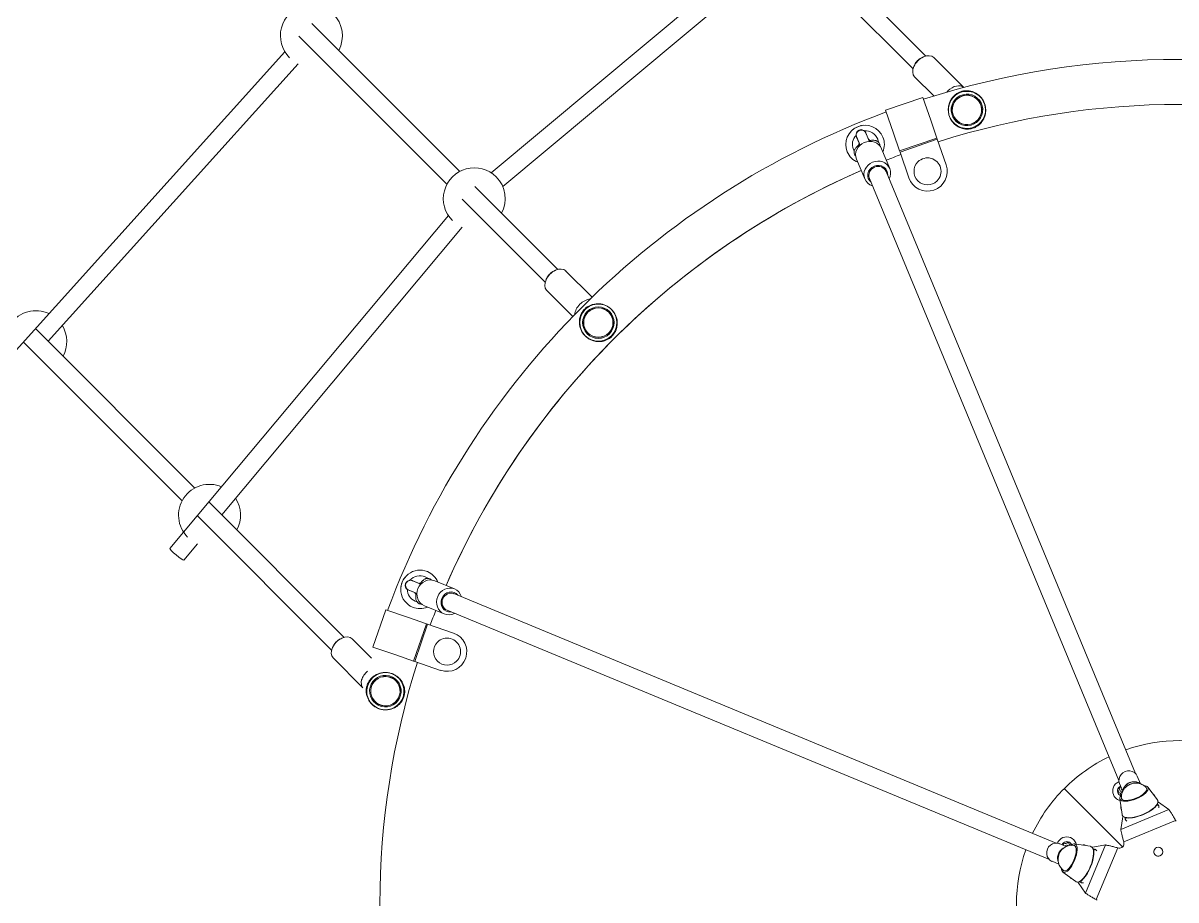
# Model space of a CAD drawing. Header units: millimetres. Extents: x -71377 to 516042, y -145869 to 441446.
# Drawn here: x 212914 to 213938, y 137527 to 138306 of the extents above; entities that cross this region are included whole.
import ezdxf

# ---------------------------------------------------------------- set-up
doc = ezdxf.new("R2010")
doc.units = ezdxf.units.MM
doc.header["$LTSCALE"] = 1000
doc.linetypes.add('_점선_M_', pattern=[3, 1.5, -1.5])
for name, color, linetype, lineweight in [('04', 4, 'Continuous', 5), ('09_HID', 9, '_점선_M_', 5), ('조경라인_dwg', 8, 'Continuous', 5)]:
    doc.layers.add(name, color=color, linetype=linetype, lineweight=lineweight)

# ---------------------------------------------------------------- blocks, each defined once
blk = doc.blocks.new('조경라인_dwg_A$C4b4f5580-7862184-지반층 배치도')
at = {"layer": '04'}
for p, q in [((-3480.5, -658.9), (-3776.2, -906.1)), ((-3390.4, -802.4), (-3509.5, -683.2)), ((-3521.9, -693.5), (-3401.7, -813.7)), ((-3765.9, -918.3), (-3510.5, -704.9)), ((-3804.1, -904.8), (-3935.5, -773.4)), ((-3946.9, -784.7), (-3815.5, -916.1)), ((-3959.4, -798.6), (-4216.5, -1084.2)), ((-3392.5, -803.2), (-3394, -803.8)), ((-3356.8, -830.3), (-3383.4, -803.7)), ((-4169.4, -1055.7), (-3947.5, -809.3)), ((-3400.2, -810.1), (-3400.9, -811.6)), ((-3400.4, -820.7), (-3383.2, -837.8)), ((-3425.6, -851.9), (-3425.6, -852.1)), ((-3441.3, -876.3), (-3443.6, -870.9)), ((-3413.7, -886.6), (-3380.6, -875.2)), ((-3372.4, -899.1), (-3380.2, -876.3)), ((-3422.4, -902.3), (-3429.7, -884.8)), ((-3451.9, -894), (-3444.6, -911.5)), ((-3204.2, -1439.6), (-3425.7, -904.8)), ((-3717, -991.9), (-3790.7, -918.2)), ((-3440.5, -911), (-3219, -1445.7)), ((-3802, -929.6), (-3728.4, -1003.2)), ((-3814.2, -944.1), (-4061.3, -1239.8)), ((-4015.4, -1209.8), (-3801.9, -954.4)), ((-3726.9, -999.6), (-3727.6, -1001.1)), ((-3719.2, -992.7), (-3720.6, -993.3)), ((-3686.7, -1016.6), (-3710.1, -993.2)), ((-3727, -1010.2), (-3703.7, -1033.6)), ((-4039.2, -1186), (-4180.7, -1044.4)), ((-4191.5, -1056.3), (-4050.5, -1197.3)), ((-3906.6, -1318.6), (-4026.7, -1198.4)), ((-4037, -1210.7), (-3917.9, -1329.9)), ((-4049, -1250), (-4036.9, -1235.6)), ((-3840.6, -1270.6), (-3846, -1268.4)), ((-3808.8, -1275.6), (-3826.3, -1268.4)), ((-3274.6, -1501.3), (-3809.3, -1279.8)), ((-3835.5, -1290.6), (-3818, -1297.8)), ((-3815.4, -1294.6), (-3280.7, -1516)), ((-3809.7, -1314.8), (-3832.6, -1306.9)), ((-3908.7, -1319.4), (-3910.1, -1320)), ((-3882.5, -1337), (-3899.6, -1319.9)), ((-3916.4, -1326.3), (-3917.1, -1327.7)), ((-3916.5, -1336.9), (-3890, -1363.5)), ((-3199.9, -1448.7), (-3202.7, -1441.8)), ((-3218.4, -1448.3), (-3215.6, -1455.2)), ((-3184.9, -1463), (-3193.3, -1451.6)), ((-3218.2, -1461.9), (-3216.1, -1475.9)), ((-3187.2, -1459.8), (-3187.5, -1459)), ((-3217.1, -1471.2), (-3216.7, -1472.1)), ((-3186, -1468), (-3185.8, -1468.3)), ((-3183.8, -1468), (-3184.7, -1465.9)), ((-3214.2, -1478.1), (-3213.3, -1480.3)), ((-3211.8, -1478.7), (-3211.7, -1479)), ((-3265.7, -1504.4), (-3271.9, -1501.8)), ((-3244.4, -1504.1), (-3258.4, -1502)), ((-3248.2, -1503.5), (-3249, -1503.2)), ((-3240, -1506.9), (-3242.2, -1506)), ((-3241.6, -1508.4), (-3241.3, -1508.6)), ((-3278.4, -1517.5), (-3272.2, -1520.1)), ((-3268.7, -1527), (-3257.3, -1535.4)), ((-3261.3, -1532.7), (-3260.4, -1533.1)), ((-3252.3, -1534.3), (-3252, -1534.4)), ((-3254.4, -1535.6), (-3252.2, -1536.5))]:
    blk.add_line(p, q, dxfattribs=at)
at = {"layer": '04', "flags": 128}
for points in [[(-3413.3, -887.7), (-3380.2, -876.3), (-3380.6, -875.2), (-3386, -859.4), (-3393, -839.1), (-3426.1, -850.5), (-3419.1, -870.8), (-3413.7, -886.6), (-3413.3, -887.7), (-3405.5, -910.5)], [(-3448.8, -881.5), (-3452, -873.9), (-3451.6, -875)], [(-3451.9, -874.3), (-3449.7, -879.7), (-3449.6, -879.6)], [(-3443.3, -871.6), (-3443.8, -870.5), (-3440.6, -878.1)], [(-3845.3, -1268.7), (-3846.4, -1268.2), (-3838.7, -1271.4)], [(-3842.1, -1279.6), (-3849.8, -1276.5), (-3848.7, -1276.9)], [(-3849.4, -1276.7), (-3844, -1278.9), (-3844, -1278.9)], [(-3845.1, -1339.7), (-3833.7, -1306.6), (-3849.5, -1301.1), (-3869.8, -1294.1), (-3881.2, -1327.2), (-3860.9, -1334.2), (-3845.1, -1339.7), (-3844, -1340), (-3821.1, -1347.9)], [(-3844, -1340), (-3832.6, -1306.9), (-3833.7, -1306.6)], [(-3184, -1464.9), (-3174.6, -1471.6), (-3217.3, -1489.3), (-3215.4, -1477.9)], [(-3168.1, -1481.9), (-3168.7, -1481.1), (-3214.7, -1500.2), (-3214.5, -1501.2)], [(-3242.3, -1504.9), (-3230.9, -1503), (-3248.6, -1545.7), (-3255.3, -1536.3)], [(-3219.1, -1505.7), (-3220.1, -1505.6), (-3239.1, -1551.5), (-3238.3, -1552.1)]]:
    blk.add_lwpolyline(points, dxfattribs=at)
blk.add_lwpolyline([(-3267.5, -1452.8), (-3215.7, -1504.6)], close=True, dxfattribs=at)
at = {"layer": '04'}
for centre, radius, start, end in [((-3935.8, -784.4), 27.5, 44.9992, 225.0008), ((-3935.8, -784.4), 27.5, 331.9142, 44.9992), ((-3164.9, -1555.3), 750, 72.3371, 107.6629), ((-3164.9, -1555.3), 750, 72.3371, 107.6629), ((-3353.9, -850.2), 16.5, 105, 195), ((-3353.9, -850.2), 16.5, 105, 195), ((-3353.9, -850.2), 14, 15, 195), ((-3353.9, -850.2), 14, 15, 195), ((-3353.9, -850.2), 13.1, 15, 195), ((-3353.9, -850.2), 13.1, 15, 195), ((-3353.9, -850.2), 13, 15, 195), ((-3353.9, -850.2), 13, 15, 195), ((-3353.9, -850.2), 17.1, 105, 115.1419), ((-3353.9, -850.2), 17.1, 105, 115.1419), ((-3353.9, -850.2), 17.1, 94.8581, 105), ((-3353.9, -850.2), 17.1, 94.8581, 105), ((-3353.9, -850.2), 16.5, 15, 105), ((-3353.9, -850.2), 16.5, 15, 105), ((-3164.9, -1555.3), 710, 72.4124, 107.5876), ((-3353.9, -850.2), 13, 285, 15), ((-3353.9, -850.2), 13.1, 285, 15), ((-3353.9, -850.2), 13, 285, 15), ((-3353.9, -850.2), 13.1, 285, 15), ((-3353.9, -850.2), 14, 285, 15), ((-3353.9, -850.2), 14, 285, 15), ((-3353.9, -850.2), 16.5, 285, 15), ((-3353.9, -850.2), 16.5, 285, 15), ((-3164.9, -1555.3), 750, 110.337, 159.663), ((-3164.9, -1555.3), 750, 110.337, 159.663), ((-3353.9, -850.2), 16.5, 195, 285), ((-3353.9, -850.2), 16.5, 195, 285), ((-3353.9, -850.2), 14, 195, 285), ((-3353.9, -850.2), 14, 195, 285), ((-3353.9, -850.2), 13.1, 195, 285), ((-3353.9, -850.2), 13.1, 195, 285), ((-3353.9, -850.2), 13, 195, 285), ((-3353.9, -850.2), 13, 195, 285), ((-3444.3, -880.9), 17.1, 22.4999, 202.4987), ((-3444.3, -880.9), 17.1, 112.5, 122.6419), ((-3447.9, -872.2), 4.45, 112.5176, 202.5016), ((-3444.3, -880.9), 17.1, 102.3581, 112.5), ((-3447.9, -872.2), 4.45, 22.5021, 112.5176), ((-3444.3, -880.9), 12.1, 22.5, 93.1018), ((-3353.9, -850.2), 17.1, 274.8581, 285), ((-3353.9, -850.2), 17.1, 274.8581, 285), ((-3353.9, -850.2), 17.1, 285, 295.1419), ((-3353.9, -850.2), 17.1, 285, 295.1419), ((-3444.3, -880.9), 11.3, 134.4689, 202.5), ((-3447.7, -872.6), 4.5, 182.9042, 202.5), ((-3444.3, -880.9), 5.5, 167.4032, 185.0986), ((-3447.7, -872.6), 4.5, 22.5, 31.7353), ((-3444.3, -880.9), 5.5, 39.9012, 57.5968), ((-3444.3, -880.9), 5.1, 42.4651, 51.7437), ((-3444.3, -880.9), 5, 43.1593, 49.6266), ((-3444.3, -880.9), 12.1, 9.2804, 22.5), ((-3444.3, -880.9), 17.1, 337.1709, 22.4999), ((-3444.3, -880.9), 17.1, 202.4987, 247.8261), ((-3444.3, -880.9), 11.3, 202.5, 211.0752), ((-3444.3, -880.9), 5.1, 173.2562, 182.5353), ((-3444.3, -880.9), 5, 175.3731, 181.8406), ((-3164.9, -1555.3), 710, 110.4124, 111.5316), ((-3388.9, -904.8), 12, 135, 315), ((-3388.9, -904.8), 12, 315, 135), ((-3388.9, -904.8), 17.5, 289, 19), ((-3791.2, -929.1), 27.5, 44.9988, 225.0012), ((-3164.9, -1555.3), 710, 113.4685, 156.5316), ((-3164.9, -1555.3), 710, 113.4685, 156.5316), ((-3791.2, -929.1), 27.5, 331.9141, 44.9988), ((-3164.9, -1555.3), 710, 113.4684, 135), ((-3388.9, -904.8), 17.5, 199, 289), ((-3681.1, -1039.1), 16.5, 45, 135), ((-3681.1, -1039.1), 16.5, 45, 135), ((-4180.4, -1056), 27.5, 64.9054, 225.002), ((-3681.1, -1039.1), 16.5, 135, 225), ((-3681.1, -1039.1), 16.5, 135, 225), ((-3681.1, -1039.1), 14, 45, 225), ((-3681.1, -1039.1), 14, 45, 225), ((-3681.1, -1039.1), 17.1, 135, 145.1419), ((-3681.1, -1039.1), 17.1, 135, 145.1419), ((-3681.1, -1039.1), 13.1, 45, 225), ((-3681.1, -1039.1), 13.1, 45, 225), ((-3681.1, -1039.1), 13, 45, 225), ((-3681.1, -1039.1), 13, 45, 225), ((-3681.1, -1039.1), 17.1, 124.8581, 135), ((-3681.1, -1039.1), 17.1, 124.8581, 135), ((-3681.1, -1039.1), 13, 315, 45), ((-3681.1, -1039.1), 13, 315, 45), ((-3681.1, -1039.1), 13.1, 315, 45), ((-3681.1, -1039.1), 13.1, 315, 45), ((-3681.1, -1039.1), 14, 315, 45), ((-3681.1, -1039.1), 14, 315, 45), ((-3681.1, -1039.1), 16.5, 315, 45), ((-3681.1, -1039.1), 16.5, 315, 45), ((-4180.4, -1056), 27.5, 331.9112, 31.0812), ((-3164.9, -1555.3), 710, 135, 156.5316), ((-3681.1, -1039.1), 16.5, 225, 315), ((-3681.1, -1039.1), 16.5, 225, 315), ((-3681.1, -1039.1), 14, 225, 315), ((-3681.1, -1039.1), 14, 225, 315), ((-3681.1, -1039.1), 13.1, 225, 315), ((-3681.1, -1039.1), 13.1, 225, 315), ((-3681.1, -1039.1), 13, 225, 315), ((-3681.1, -1039.1), 13, 225, 315), ((-3681.1, -1039.1), 17.1, 304.8581, 315), ((-3681.1, -1039.1), 17.1, 304.8581, 315), ((-3681.1, -1039.1), 17.1, 315, 325.1419), ((-3681.1, -1039.1), 17.1, 315, 325.1419), ((-4026.2, -1210.2), 27.5, 67.0222, 225.0021), ((-4026.2, -1210.2), 27.5, 331.9112, 33.1966), ((-3839.4, -1276), 17.1, 67.4944, 247.4966), ((-3839.4, -1276), 17.1, 147.3581, 157.5), ((-3848.1, -1272.4), 4.45, 67.5165, 157.4933), ((-3839.4, -1276), 12.1, 67.5, 138.1018), ((-3847.7, -1272.5), 4.5, 67.5, 76.7353), ((-3839.4, -1276), 12.1, 54.2804, 67.5), ((-3839.4, -1276), 17.1, 22.1722, 67.4944), ((-3839.4, -1276), 17.1, 157.5, 167.6419), ((-3848.1, -1272.4), 4.45, 157.4933, 247.4797), ((-3839.4, -1276), 11.3, 179.4689, 247.5), ((-3847.7, -1272.5), 4.5, 227.9042, 247.5), ((-3839.4, -1276), 5.5, 212.4032, 230.0986), ((-3839.4, -1276), 5.1, 218.2562, 227.5353), ((-3839.4, -1276), 5.5, 84.9012, 102.5968), ((-3839.4, -1276), 5.1, 87.4651, 96.7437), ((-3839.4, -1276), 5, 88.1593, 94.6266), ((-3839.4, -1276), 11.3, 247.5, 256.0752), ((-3839.4, -1276), 5, 220.3731, 226.8406), ((-3839.4, -1276), 17.1, 247.4966, 292.8328), ((-3164.9, -1555.3), 710, 158.4684, 159.5876), ((-3815.4, -1331.3), 12, 315, 135), ((-3815.4, -1331.3), 17.5, 341, 71), ((-3815.4, -1331.3), 12, 135, 315), ((-3815.4, -1331.3), 17.5, 251, 341), ((-3870.1, -1366.4), 16.5, 75, 165), ((-3870.1, -1366.4), 16.5, 75, 165), ((-3164.9, -1555.3), 710, 162.4124, 197.5876), ((-3870.1, -1366.4), 16.5, 345, 75), ((-3870.1, -1366.4), 16.5, 345, 75), ((-3870.1, -1366.4), 17.1, 154.8581, 165), ((-3870.1, -1366.4), 17.1, 154.8581, 165), ((-3870.1, -1366.4), 14, 75, 255), ((-3870.1, -1366.4), 14, 75, 255), ((-3870.1, -1366.4), 13.1, 75, 255), ((-3870.1, -1366.4), 13.1, 75, 255), ((-3870.1, -1366.4), 13, 75, 255), ((-3870.1, -1366.4), 13, 75, 255), ((-3870.1, -1366.4), 13.1, 345, 75), ((-3870.1, -1366.4), 13.1, 345, 75), ((-3870.1, -1366.4), 13, 345, 75), ((-3870.1, -1366.4), 13, 345, 75), ((-3870.1, -1366.4), 14, 345, 75), ((-3870.1, -1366.4), 14, 345, 75), ((-3870.1, -1366.4), 17.1, 165, 175.1419), ((-3870.1, -1366.4), 17.1, 165, 175.1419), ((-3870.1, -1366.4), 16.5, 165, 255), ((-3870.1, -1366.4), 16.5, 165, 255), ((-3870.1, -1366.4), 16.5, 255, 345), ((-3870.1, -1366.4), 16.5, 255, 345), ((-3870.1, -1366.4), 14, 255, 345), ((-3870.1, -1366.4), 14, 255, 345), ((-3870.1, -1366.4), 13, 255, 345), ((-3870.1, -1366.4), 13.1, 255, 345), ((-3870.1, -1366.4), 13, 255, 345), ((-3870.1, -1366.4), 13.1, 255, 345), ((-3870.1, -1366.4), 17.1, 334.8581, 345), ((-3870.1, -1366.4), 17.1, 334.8581, 345), ((-3870.1, -1366.4), 17.1, 345, 355.1419), ((-3870.1, -1366.4), 17.1, 345, 355.1419), ((-3164.9, -1555.3), 145, 70.6625, 109.3372), ((-3164.9, -1555.3), 145, 115.6628, 135), ((-3164.9, -1555.3), 145, 135, 154.3373), ((-3215.8, -1455), 8.75, 135, 225), ((-3215.8, -1455), 8.75, 110.853, 135), ((-3215.8, -1455), 4.5, 111.4864, 225), ((-3220.6, -1453.7), 2, 295.5416, 34.4584), ((-3215.8, -1455), 4, 127.3316, 142.6684), ((-3217.1, -1450.2), 2, 235.5416, 275.8584), ((-3215.8, -1455), 8.75, 225, 255.3038), ((-3215.8, -1455), 4, 187.3316, 202.6684), ((-3219.3, -1458.5), 2, 355.5416, 94.4584), ((-3215.8, -1455), 4.5, 225, 249.9575), ((-3215.8, -1455), 1.5, 109.4571, 225), ((-3215.8, -1455), 4, 247.3316, 252.1759), ((-3215.8, -1455), 1.5, 225, 254.9098), ((-3265.3, -1504.5), 8.75, 135, 159.1485), ((-3260.5, -1515.7), 12.5, 82.5139, 232.4798), ((-3265.3, -1504.5), 8.75, 45, 135), ((-3265.3, -1504.5), 4.5, 45, 158.5133), ((-3265.3, -1504.5), 4, 127.3316, 142.6684), ((-3270.1, -1503.2), 2, 354.1581, 34.4584), ((-3266.6, -1499.7), 2, 235.5416, 334.4584), ((-3265.3, -1504.5), 1.5, 45, 160.5402), ((-3265.3, -1504.5), 4, 67.3316, 82.6684), ((-3265.3, -1504.5), 1.5, 29.7635, 45), ((-3261.7, -1500.9), 2, 175.5416, 274.4584), ((-3265.3, -1504.5), 4.5, 20.043, 45), ((-3265.3, -1504.5), 4, 17.8248, 22.6684), ((-3265.3, -1504.5), 8.75, 14.699, 45), ((-3218.5, -1501.8), 4, 261.4674, 8.5326), ((-3164.9, -1555.3), 145, 160.6627, 199.337), ((-3184.1, -1509), 4, 112.5, 292.5), ((-3184.1, -1509), 4, 292.5, 112.5)]:
    blk.add_arc(centre, radius, start, end, dxfattribs=at)
for centre, major_axis, ratio, start_param, end_param in [((-3391.9, -812.2), (8.49, 8.49), 0.656132, 1.570796, 2.087461), ((-3393.5, -810.6), (6.36, 6.36), 0.656132, 1.570796, 2.087461), ((-3393.5, -810.6), (6.36, 6.36), 0.656132, 1.054132, 1.570796), ((-3391.9, -812.2), (8.49, 8.49), 0.656132, 1.054132, 1.570796), ((-3391.9, -812.2), (8.49, 8.49), 0.656132, 0, 1.054132), ((-3391.9, -812.2), (8.49, 8.49), 0.656132, 2.087461, 3.141593), ((-3365.2, -838.9), (8.49, 8.49), 0.656132, 0.017902, 1.570796), ((-3365.2, -838.9), (8.49, 8.49), 0.656132, 1.570796, 1.697461), ((-3440.8, -889.4), (11.1, 4.6), 0.925503, 1.570796, 3.141593), ((-3440.8, -889.4), (11.1, 4.6), 0.925503, 0, 1.570796), ((-3433.5, -906.9), (11.1, 4.6), 0.925503, 1.570796, 3.141593), ((-3433.1, -907.9), (8.31, 3.44), 0.925503, 1.570796, 3.617155), ((-3433.5, -906.9), (11.1, 4.6), 0.925503, 0, 1.570796), ((-3433.1, -907.9), (8.31, 3.44), 0.925503, 5.807628, 7.853982), ((-3433.1, -907.9), (7.39, 3.06), 0.925503, 0, 1.570796), ((-3433.1, -907.9), (7.39, 3.06), 0.925503, 1.570796, 3.141593), ((-3433.5, -906.9), (11.1, 4.6), 0.925503, 5.442192, 6.283185), ((-3433.5, -906.9), (11.1, 4.6), 0.925503, 3.141593, 3.982586), ((-3718.5, -1001.7), (8.49, 8.49), 0.656132, 0, 1.054132), ((-3718.5, -1001.7), (8.49, 8.49), 0.656132, 2.087461, 3.141593), ((-3718.5, -1001.7), (8.49, 8.49), 0.656132, 1.570918, 2.087461), ((-3720.1, -1000.1), (6.36, 6.36), 0.656132, 1.570796, 2.087461), ((-3720.1, -1000.1), (6.36, 6.36), 0.656132, 1.054132, 1.570796), ((-3718.5, -1001.7), (8.49, 8.49), 0.656132, 1.054132, 1.570918), ((-3691.9, -1028.4), (8.49, 8.49), 0.656132, 1.570796, 2.496993), ((-3691.9, -1028.4), (8.49, 8.49), 0.656132, 0.644601, 1.570796), ((-4055.2, -1244.9), (-6.14, 5.13), 0.096076, 0.000048, 1.562207), ((-4055.2, -1244.9), (-6.14, 5.13), 0.096076, 1.562207, 3.133003), ((-3830.9, -1279.5), (4.6, 11.1), 0.925503, 0, 1.570796), ((-3830.9, -1279.5), (4.6, 11.1), 0.925503, 1.570796, 3.141593), ((-3813.4, -1286.7), (4.6, 11.1), 0.925503, 0, 1.570796), ((-3812.3, -1287.2), (3.44, 8.31), 0.925503, 5.807628, 7.853982), ((-3812.3, -1287.2), (3.06, 7.39), 0.925503, 0, 1.570796), ((-3813.4, -1286.7), (4.6, 11.1), 0.925503, 5.442193, 6.283185), ((-3813.4, -1286.7), (4.6, 11.1), 0.925503, 1.570796, 3.141593), ((-3812.3, -1287.2), (3.44, 8.31), 0.925503, 1.570796, 3.617155), ((-3812.3, -1287.2), (3.06, 7.39), 0.925503, 1.570796, 3.141593), ((-3813.4, -1286.7), (4.6, 11.1), 0.925503, 3.141593, 3.982586), ((-3909.7, -1326.8), (6.36, 6.36), 0.656132, 1.05424, 1.447775), ((-3908.1, -1328.4), (8.49, 8.49), 0.656132, 1.05424, 1.447775), ((-3908.1, -1328.4), (8.49, 8.49), 0.656132, 6.283111, 7.337426), ((-3908.1, -1328.4), (8.49, 8.49), 0.656132, 2.087418, 3.141518), ((-3908.1, -1328.4), (8.49, 8.49), 0.656132, 1.447775, 2.087418), ((-3909.7, -1326.8), (6.36, 6.36), 0.656132, 1.447775, 2.087418), ((-3881.4, -1355.1), (8.49, 8.49), 0.656132, 1.447775, 3.123804), ((-3210.6, -1445.1), (7.85, 3.25), 0.926383, 0, 3.141593), ((-3205.6, -1457.2), (12.5, 5.2), 0.376583, 3.141593, 6.283185), ((-3205.6, -1457.2), (11.2, 4.6), 0.376583, 3.141593, 6.283185), ((-3206.2, -1455.8), (8.78, 3.64), 0.926383, 1.570796, 2.61799), ((-3206.2, -1455.8), (8.78, 3.64), 0.926383, 0.523622, 1.570796), ((-3205.6, -1457.2), (12.5, 5.2), 0.376583, 0.093922, 0.651996), ((-3205.6, -1457.2), (12.5, 5.2), 0.376583, 0, 0.093922), ((-3205.6, -1457.2), (12.5, 5.2), 0.376583, 2.489596, 3.047671), ((-3205.6, -1457.2), (12.5, 5.2), 0.376583, 3.047671, 3.141593), ((-3189.4, -1459.7), (1.85, 0.77), 0.926383, 0, 0.776314), ((-3200.3, -1470), (15.7, 6.5), 0.376583, 0, 0.093922), ((-3215.2, -1470.5), (1.85, 0.77), 0.926383, 2.365245, 3.141593), ((-3200.3, -1470), (15.7, 6.5), 0.376583, 3.141593, 6.283185), ((-3200.3, -1470), (16.2, 6.7), 0.376583, 3.785094, 5.639684), ((-3199, -1473), (16.2, 6.7), 0.395746, 0.243777, 0.302224), ((-3200.3, -1470), (15.7, 6.5), 0.376583, 3.047671, 3.141593), ((-3199, -1473), (16.2, 6.7), 0.395746, 2.839369, 2.897816), ((-3275.2, -1509.7), (3.25, 7.85), 0.926383, 0, 3.141593), ((-3263.1, -1514.7), (5.2, 12.5), 0.376583, 3.141593, 6.283185), ((-3263.1, -1514.7), (4.6, 11.2), 0.376583, 3.141593, 6.283185), ((-3263.1, -1514.7), (5.2, 12.5), 0.376583, 0.093922, 0.607207), ((-3263.1, -1514.7), (4.6, 11.2), 0.376583, 0, 0.100671), ((-3263.1, -1514.7), (5.2, 12.5), 0.376583, 0, 0.093922), ((-3250.3, -1520), (6.5, 15.7), 0.376583, 3.141593, 6.283185), ((-3249.8, -1505), (0.77, 1.85), 0.926383, 0, 0.776318), ((-3250.3, -1520), (6.5, 15.7), 0.376583, 0, 0.093922), ((-3264.5, -1514.1), (3.64, 8.78), 0.926383, 1.570796, 2.355179), ((-3264.5, -1514.1), (3.64, 8.78), 0.926383, 0.786433, 1.570796), ((-3250.3, -1520), (6.7, 16.2), 0.376583, 3.785094, 5.639684), ((-3247.3, -1521.2), (6.7, 16.2), 0.395746, 0.243777, 0.302224), ((-3263.1, -1514.7), (5.2, 12.5), 0.376583, 2.534384, 3.047671), ((-3263.1, -1514.7), (5.2, 12.5), 0.376583, 3.047671, 3.141593), ((-3263.1, -1514.7), (4.6, 11.2), 0.376583, 3.040922, 3.141593), ((-3260.5, -1530.9), (0.77, 1.85), 0.926383, 2.365242, 3.141593), ((-3250.3, -1520), (6.5, 15.7), 0.376583, 3.047671, 3.141593), ((-3247.3, -1521.2), (6.7, 16.2), 0.395746, 2.839369, 2.897816)]:
    blk.add_ellipse(centre, major_axis=major_axis, ratio=ratio, start_param=start_param, end_param=end_param, dxfattribs=at)
for points, knots in [([(-3361.1, -834.7), (-3362, -835.1), (-3363.6, -836.1), (-3365.7, -838), (-3367.2, -839.8), (-3367.9, -840.9), (-3368.3, -841.5), (-3368.5, -841.9), (-3369.1, -843.1), (-3369.9, -845.2), (-3370.5, -848.2), (-3370.5, -851.4), (-3370.2, -853.5), (-3369.6, -855.5), (-3368.9, -857.5), (-3367.3, -860.2), (-3365.2, -862.6), (-3363.5, -864), (-3362.4, -864.7), (-3362, -865), (-3361.4, -865.3), (-3360.2, -865.9), (-3358, -866.7), (-3355.3, -867.3), (-3353.4, -867.3), (-3352.4, -867.3)], [0, 0, 0, 0, 0.0625, 0.125, 0.1875, 0.21875, 0.21875, 0.234375, 0.25, 0.3125, 0.375, 0.4375, 0.5, 0.5, 0.5625, 0.625, 0.6875, 0.75, 0.765625, 0.78125, 0.78125, 0.8125, 0.875, 0.9375, 1, 1, 1, 1]), ([(-3361.1, -834.7), (-3362, -835.1), (-3363.6, -836.1), (-3365.7, -838), (-3367.2, -839.8), (-3367.9, -840.9), (-3368.3, -841.5), (-3368.5, -841.9), (-3369.1, -843.1), (-3369.9, -845.2), (-3370.5, -848.2), (-3370.5, -851.4), (-3370.2, -853.5), (-3369.6, -855.5), (-3368.9, -857.5), (-3367.3, -860.2), (-3365.2, -862.6), (-3363.5, -864), (-3362.4, -864.7), (-3362, -865), (-3361.4, -865.3), (-3360.2, -865.9), (-3358, -866.7), (-3355.3, -867.3), (-3353.4, -867.3), (-3352.4, -867.3)], [0, 0, 0, 0, 0.0625, 0.125, 0.1875, 0.21875, 0.21875, 0.234375, 0.25, 0.3125, 0.375, 0.4375, 0.5, 0.5, 0.5625, 0.625, 0.6875, 0.75, 0.765625, 0.78125, 0.78125, 0.8125, 0.875, 0.9375, 1, 1, 1, 1]), ([(-3346.6, -865.7), (-3345.7, -865.3), (-3344.1, -864.3), (-3342, -862.5), (-3340.5, -860.7), (-3339.8, -859.5), (-3339.5, -858.9), (-3339.2, -858.5), (-3338.6, -857.3), (-3337.8, -855.2), (-3337.2, -852.2), (-3337.2, -849), (-3337.6, -846.9), (-3338.1, -844.9), (-3338.8, -842.9), (-3340.4, -840.2), (-3342.5, -837.8), (-3344.2, -836.5), (-3345.4, -835.7), (-3345.7, -835.5), (-3346.3, -835.1), (-3347.6, -834.5), (-3349.7, -833.7), (-3352.5, -833.1), (-3354.4, -833.1), (-3355.3, -833.2)], [0, 0, 0, 0, 0.0625, 0.125, 0.1875, 0.21875, 0.21875, 0.234375, 0.25, 0.3125, 0.375, 0.4375, 0.5, 0.5, 0.5625, 0.625, 0.6875, 0.75, 0.765625, 0.78125, 0.78125, 0.8125, 0.875, 0.9375, 1, 1, 1, 1]), ([(-3346.6, -865.7), (-3345.7, -865.3), (-3344.1, -864.3), (-3342, -862.5), (-3340.5, -860.7), (-3339.8, -859.5), (-3339.5, -858.9), (-3339.2, -858.5), (-3338.6, -857.3), (-3337.8, -855.2), (-3337.2, -852.2), (-3337.2, -849), (-3337.6, -846.9), (-3338.1, -844.9), (-3338.8, -842.9), (-3340.4, -840.2), (-3342.5, -837.8), (-3344.2, -836.5), (-3345.4, -835.7), (-3345.7, -835.5), (-3346.3, -835.1), (-3347.6, -834.5), (-3349.7, -833.7), (-3352.5, -833.1), (-3354.4, -833.1), (-3355.3, -833.2)], [0, 0, 0, 0, 0.0625, 0.125, 0.1875, 0.21875, 0.21875, 0.234375, 0.25, 0.3125, 0.375, 0.4375, 0.5, 0.5, 0.5625, 0.625, 0.6875, 0.75, 0.765625, 0.78125, 0.78125, 0.8125, 0.875, 0.9375, 1, 1, 1, 1]), ([(-3451.3, -869.8), (-3451, -869.5), (-3450.5, -869), (-3449.8, -868.6), (-3449.1, -868.3), (-3448.4, -868.1), (-3447.6, -868.1), (-3447.2, -868.1)], [0, 0, 0, 0, 0.25, 0.5, 0.5, 0.75, 1, 1, 1, 1]), ([(-3445.2, -868.9), (-3445.5, -868.7), (-3445.8, -868.5), (-3446.5, -868.2), (-3446.9, -868.2), (-3447.2, -868.1)], [0, 0, 0, 0, 0.5, 0.5, 1, 1, 1, 1]), ([(-3431.6, -880.2), (-3431.7, -879.8), (-3431.9, -879.5), (-3432.3, -879), (-3432.6, -878.7), (-3433.1, -878.3), (-3433.8, -877.9), (-3434.3, -877.6), (-3434.8, -877.5), (-3435.3, -877.3), (-3436.2, -877.2), (-3437.1, -877.1), (-3438, -877.1), (-3438.8, -877.2), (-3439.8, -877.3), (-3440.3, -877.4), (-3440.9, -877.5)], [0, 0, 0, 0, 0.125, 0.125, 0.1875, 0.25, 0.34375, 0.4375, 0.4375, 0.5, 0.625, 0.6875, 0.75, 0.875, 0.875, 1, 1, 1, 1]), ([(-3449.1, -880.9), (-3449.3, -881.1), (-3449.8, -881.4), (-3450.6, -882), (-3451.3, -882.6), (-3452, -883.3), (-3452.5, -883.9), (-3453.2, -884.7), (-3453.5, -885.4), (-3453.9, -886.2), (-3454, -886.6), (-3454.1, -887.2), (-3454.1, -887.6), (-3454.1, -888.4), (-3453.9, -889), (-3453.8, -889.4)], [0, 0, 0, 0, 0.0625, 0.125, 0.25, 0.3125, 0.375, 0.5, 0.625, 0.625, 0.75, 0.75, 0.8125, 0.875, 1, 1, 1, 1]), ([(-3431.3, -882.2), (-3431.2, -881.8), (-3431.3, -881.4), (-3431.3, -881), (-3431.4, -880.7), (-3431.5, -880.4), (-3431.6, -880.2)], [0, 0, 0, 0, 0.5, 0.5, 0.75, 1, 1, 1, 1]), ([(-3667.1, -1048.9), (-3666.5, -1048.1), (-3665.6, -1046.5), (-3664.7, -1043.8), (-3664.4, -1041.5), (-3664.3, -1040.2), (-3664.3, -1039.5), (-3664.3, -1039), (-3664.4, -1037.6), (-3664.7, -1035.5), (-3665.7, -1032.5), (-3667.3, -1029.8), (-3668.6, -1028.1), (-3670.1, -1026.7), (-3671.7, -1025.3), (-3674.5, -1023.8), (-3677.4, -1022.7), (-3679.6, -1022.4), (-3681, -1022.3), (-3681.5, -1022.3), (-3682.1, -1022.3), (-3683.5, -1022.4), (-3685.8, -1022.8), (-3688.4, -1023.7), (-3690.1, -1024.6), (-3690.9, -1025.1)], [0, 0, 0, 0, 0.0625, 0.125, 0.1875, 0.21875, 0.21875, 0.234375, 0.25, 0.3125, 0.375, 0.4375, 0.5, 0.5, 0.5625, 0.625, 0.6875, 0.75, 0.765625, 0.78125, 0.78125, 0.8125, 0.875, 0.9375, 1, 1, 1, 1]), ([(-3667.1, -1048.9), (-3666.5, -1048.1), (-3665.6, -1046.5), (-3664.7, -1043.8), (-3664.4, -1041.5), (-3664.3, -1040.2), (-3664.3, -1039.5), (-3664.3, -1039), (-3664.4, -1037.6), (-3664.7, -1035.5), (-3665.7, -1032.5), (-3667.3, -1029.8), (-3668.6, -1028.1), (-3670.1, -1026.7), (-3671.7, -1025.3), (-3674.5, -1023.8), (-3677.4, -1022.7), (-3679.6, -1022.4), (-3681, -1022.3), (-3681.5, -1022.3), (-3682.1, -1022.3), (-3683.5, -1022.4), (-3685.8, -1022.8), (-3688.4, -1023.7), (-3690.1, -1024.6), (-3690.9, -1025.1)], [0, 0, 0, 0, 0.0625, 0.125, 0.1875, 0.21875, 0.21875, 0.234375, 0.25, 0.3125, 0.375, 0.4375, 0.5, 0.5, 0.5625, 0.625, 0.6875, 0.75, 0.765625, 0.78125, 0.78125, 0.8125, 0.875, 0.9375, 1, 1, 1, 1]), ([(-3695.2, -1029.4), (-3695.7, -1030.2), (-3696.6, -1031.8), (-3697.5, -1034.5), (-3697.9, -1036.8), (-3697.9, -1038.1), (-3697.9, -1038.8), (-3697.9, -1039.3), (-3697.9, -1040.6), (-3697.5, -1042.8), (-3696.5, -1045.8), (-3695, -1048.5), (-3693.6, -1050.2), (-3692.1, -1051.6), (-3690.5, -1053), (-3687.7, -1054.5), (-3684.8, -1055.5), (-3682.6, -1055.9), (-3681.2, -1056), (-3680.8, -1056), (-3680.1, -1056), (-3678.7, -1055.9), (-3676.4, -1055.5), (-3673.8, -1054.6), (-3672.1, -1053.7), (-3671.3, -1053.2)], [0, 0, 0, 0, 0.0625, 0.125, 0.1875, 0.21875, 0.21875, 0.234375, 0.25, 0.3125, 0.375, 0.4375, 0.5, 0.5, 0.5625, 0.625, 0.6875, 0.75, 0.765625, 0.78125, 0.78125, 0.8125, 0.875, 0.9375, 1, 1, 1, 1]), ([(-3695.2, -1029.4), (-3695.7, -1030.2), (-3696.6, -1031.8), (-3697.5, -1034.5), (-3697.9, -1036.8), (-3697.9, -1038.1), (-3697.9, -1038.8), (-3697.9, -1039.3), (-3697.9, -1040.6), (-3697.5, -1042.8), (-3696.5, -1045.8), (-3695, -1048.5), (-3693.6, -1050.2), (-3692.1, -1051.6), (-3690.5, -1053), (-3687.7, -1054.5), (-3684.8, -1055.5), (-3682.6, -1055.9), (-3681.2, -1056), (-3680.8, -1056), (-3680.1, -1056), (-3678.7, -1055.9), (-3676.4, -1055.5), (-3673.8, -1054.6), (-3672.1, -1053.7), (-3671.3, -1053.2)], [0, 0, 0, 0, 0.0625, 0.125, 0.1875, 0.21875, 0.21875, 0.234375, 0.25, 0.3125, 0.375, 0.4375, 0.5, 0.5, 0.5625, 0.625, 0.6875, 0.75, 0.765625, 0.78125, 0.78125, 0.8125, 0.875, 0.9375, 1, 1, 1, 1]), ([(-3848.5, -1268.1), (-3848.9, -1268.2), (-3849.2, -1268.3), (-3849.9, -1268.6), (-3850.2, -1268.8), (-3850.5, -1269)], [0, 0, 0, 0, 0.5, 0.5, 1, 1, 1, 1]), ([(-3830.9, -1266.5), (-3831.2, -1266.4), (-3831.6, -1266.3), (-3832.2, -1266.2), (-3832.6, -1266.2), (-3833.3, -1266.2), (-3834.1, -1266.4), (-3834.6, -1266.6), (-3835, -1266.8), (-3835.6, -1267.1), (-3836.2, -1267.6), (-3836.9, -1268.2), (-3837.6, -1268.9), (-3838.1, -1269.4), (-3838.7, -1270.3), (-3839, -1270.7), (-3839.3, -1271.2)], [0, 0, 0, 0, 0.125, 0.125, 0.1875, 0.25, 0.34375, 0.4375, 0.4375, 0.5, 0.625, 0.6875, 0.75, 0.875, 0.875, 1, 1, 1, 1]), ([(-3829.3, -1267.7), (-3829.5, -1267.4), (-3829.8, -1267.2), (-3830.2, -1266.9), (-3830.4, -1266.7), (-3830.7, -1266.6), (-3830.9, -1266.5)], [0, 0, 0, 0, 0.5, 0.5, 0.75, 1, 1, 1, 1]), ([(-3852.1, -1273), (-3852.2, -1272.7), (-3852.2, -1271.9), (-3852, -1271.2), (-3851.7, -1270.5), (-3851.3, -1269.8), (-3850.8, -1269.2), (-3850.5, -1269)], [0, 0, 0, 0, 0.25, 0.5, 0.5, 0.75, 1, 1, 1, 1]), ([(-3842.7, -1279.4), (-3842.8, -1279.7), (-3842.9, -1280.2), (-3843, -1281.2), (-3843.1, -1282.2), (-3843.1, -1283.1), (-3843.1, -1283.9), (-3843, -1284.9), (-3842.7, -1285.7), (-3842.4, -1286.5), (-3842.2, -1286.8), (-3841.8, -1287.3), (-3841.6, -1287.7), (-3840.9, -1288.2), (-3840.4, -1288.5), (-3840.1, -1288.7)], [0, 0, 0, 0, 0.0625, 0.125, 0.25, 0.3125, 0.375, 0.5, 0.625, 0.625, 0.75, 0.75, 0.8125, 0.875, 1, 1, 1, 1]), ([(-3853, -1367.8), (-3852.9, -1366.9), (-3853, -1365), (-3853.5, -1362.3), (-3854.3, -1360.1), (-3855, -1358.9), (-3855.3, -1358.3), (-3855.5, -1357.9), (-3856.3, -1356.7), (-3857.7, -1355), (-3860, -1353), (-3862.8, -1351.4), (-3864.7, -1350.6), (-3866.8, -1350.1), (-3868.9, -1349.7), (-3872, -1349.8), (-3875.1, -1350.4), (-3877.1, -1351.2), (-3878.4, -1351.8), (-3878.8, -1352), (-3879.3, -1352.3), (-3880.5, -1353.1), (-3882.3, -1354.6), (-3884.1, -1356.7), (-3885.1, -1358.3), (-3885.5, -1359.1)], [0, 0, 0, 0, 0.0625, 0.125, 0.1875, 0.21875, 0.21875, 0.234375, 0.25, 0.3125, 0.375, 0.4375, 0.5, 0.5, 0.5625, 0.625, 0.6875, 0.75, 0.765625, 0.78125, 0.78125, 0.8125, 0.875, 0.9375, 1, 1, 1, 1]), ([(-3853, -1367.8), (-3852.9, -1366.9), (-3853, -1365), (-3853.5, -1362.3), (-3854.3, -1360.1), (-3855, -1358.9), (-3855.3, -1358.3), (-3855.5, -1357.9), (-3856.3, -1356.7), (-3857.7, -1355), (-3860, -1353), (-3862.8, -1351.4), (-3864.7, -1350.6), (-3866.8, -1350.1), (-3868.9, -1349.7), (-3872, -1349.8), (-3875.1, -1350.4), (-3877.1, -1351.2), (-3878.4, -1351.8), (-3878.8, -1352), (-3879.3, -1352.3), (-3880.5, -1353.1), (-3882.3, -1354.6), (-3884.1, -1356.7), (-3885.1, -1358.3), (-3885.5, -1359.1)], [0, 0, 0, 0, 0.0625, 0.125, 0.1875, 0.21875, 0.21875, 0.234375, 0.25, 0.3125, 0.375, 0.4375, 0.5, 0.5, 0.5625, 0.625, 0.6875, 0.75, 0.765625, 0.78125, 0.78125, 0.8125, 0.875, 0.9375, 1, 1, 1, 1]), ([(-3887.1, -1364.9), (-3887.2, -1365.9), (-3887.1, -1367.8), (-3886.6, -1370.5), (-3885.8, -1372.7), (-3885.1, -1373.9), (-3884.8, -1374.5), (-3884.6, -1374.9), (-3883.8, -1376.1), (-3882.4, -1377.8), (-3880.1, -1379.8), (-3877.3, -1381.4), (-3875.4, -1382.2), (-3873.3, -1382.7), (-3871.3, -1383.1), (-3868.1, -1383), (-3865, -1382.4), (-3863, -1381.6), (-3861.7, -1381), (-3861.3, -1380.8), (-3860.8, -1380.5), (-3859.6, -1379.7), (-3857.8, -1378.2), (-3856, -1376.1), (-3855, -1374.5), (-3854.6, -1373.7)], [0, 0, 0, 0, 0.0625, 0.125, 0.1875, 0.21875, 0.21875, 0.234375, 0.25, 0.3125, 0.375, 0.4375, 0.5, 0.5, 0.5625, 0.625, 0.6875, 0.75, 0.765625, 0.78125, 0.78125, 0.8125, 0.875, 0.9375, 1, 1, 1, 1]), ([(-3887.1, -1364.9), (-3887.2, -1365.9), (-3887.1, -1367.8), (-3886.6, -1370.5), (-3885.8, -1372.7), (-3885.1, -1373.9), (-3884.8, -1374.5), (-3884.6, -1374.9), (-3883.8, -1376.1), (-3882.4, -1377.8), (-3880.1, -1379.8), (-3877.3, -1381.4), (-3875.4, -1382.2), (-3873.3, -1382.7), (-3871.3, -1383.1), (-3868.1, -1383), (-3865, -1382.4), (-3863, -1381.6), (-3861.7, -1381), (-3861.3, -1380.8), (-3860.8, -1380.5), (-3859.6, -1379.7), (-3857.8, -1378.2), (-3856, -1376.1), (-3855, -1374.5), (-3854.6, -1373.7)], [0, 0, 0, 0, 0.0625, 0.125, 0.1875, 0.21875, 0.21875, 0.234375, 0.25, 0.3125, 0.375, 0.4375, 0.5, 0.5, 0.5625, 0.625, 0.6875, 0.75, 0.765625, 0.78125, 0.78125, 0.8125, 0.875, 0.9375, 1, 1, 1, 1]), ([(-3208.9, -1449.1), (-3209.1, -1449.1), (-3209.4, -1449.3), (-3209.9, -1449.5), (-3210.4, -1449.8), (-3210.8, -1450), (-3211.2, -1450.3), (-3211.9, -1450.7), (-3212.5, -1451.2), (-3213.2, -1451.9), (-3213.9, -1452.6), (-3214.5, -1453.3), (-3214.9, -1453.9), (-3215.2, -1454.4), (-3215.5, -1455), (-3215.8, -1455.6), (-3216.1, -1456.3), (-3216.3, -1456.8), (-3216.5, -1457.5), (-3216.7, -1458.4), (-3216.8, -1459.3), (-3216.9, -1460.2), (-3216.9, -1460.7), (-3216.8, -1461.4), (-3216.8, -1461.7), (-3216.8, -1461.8)], [0, 0, 0, 0, 0.03125, 0.0625, 0.09375, 0.140625, 0.140625, 0.1875, 0.28125, 0.28125, 0.375, 0.453125, 0.453125, 0.5, 0.5625, 0.59375, 0.625, 0.703125, 0.703125, 0.75, 0.875, 0.875, 0.9375, 0.96875, 1, 1, 1, 1]), ([(-3209.6, -1447.6), (-3210.3, -1447.9), (-3211.4, -1448.5), (-3212.7, -1449.6), (-3213.5, -1450.5), (-3214.3, -1451.5), (-3215, -1453), (-3215.4, -1454.1), (-3215.5, -1454.9)], [0, 0, 0, 0, 0.25, 0.375, 0.5, 0.625, 0.75, 1, 1, 1, 1]), ([(-3200.2, -1448.6), (-3200.8, -1448.1), (-3201.5, -1447.7), (-3203.1, -1447.1), (-3203.9, -1446.9), (-3205.5, -1446.8), (-3206.3, -1446.8), (-3208, -1447), (-3208.8, -1447.3), (-3209.6, -1447.6)], [0, 0, 0, 0, 0.25, 0.25, 0.5, 0.5, 0.75, 0.75, 1, 1, 1, 1]), ([(-3208.9, -1449.1), (-3208.7, -1449), (-3208.5, -1448.9), (-3207.8, -1448.6), (-3206.7, -1448.3), (-3204.9, -1448), (-3202.9, -1448), (-3200.9, -1448.3), (-3199.6, -1448.8), (-3198.7, -1449.1), (-3198.4, -1449.3), (-3197.8, -1449.6), (-3197.3, -1449.9), (-3196.8, -1450.2), (-3196.4, -1450.5), (-3196, -1450.8), (-3195.3, -1451.4), (-3194.8, -1452), (-3194.5, -1452.4), (-3194.4, -1452.5)], [0, 0, 0, 0, 0.046875, 0.046875, 0.125, 0.25, 0.375, 0.5, 0.625, 0.625, 0.6875, 0.6875, 0.75, 0.796875, 0.796875, 0.84375, 0.90625, 0.96875, 1, 1, 1, 1]), ([(-3187.5, -1459), (-3187.7, -1458.6), (-3187.9, -1458.3), (-3188.4, -1457.7), (-3188.7, -1457.5), (-3189.1, -1457.3)], [0, 0, 0, 0, 0.5, 0.5, 1, 1, 1, 1]), ([(-3217.1, -1471.2), (-3217.2, -1470.9), (-3217.3, -1470.5), (-3217.3, -1469.7), (-3217.3, -1469.3), (-3217.2, -1469)], [0, 0, 0, 0, 0.5, 0.5, 1, 1, 1, 1]), ([(-3185.8, -1468.3), (-3185.7, -1468.1), (-3185.3, -1467.7), (-3184.8, -1467.5), (-3184.5, -1467.4), (-3184.4, -1467.5), (-3184.2, -1467.5), (-3184, -1467.6), (-3183.8, -1467.9), (-3183.8, -1468)], [0, 0, 0, 0, 0.25, 0.5, 0.625, 0.71875, 0.71875, 0.875, 1, 1, 1, 1]), ([(-3183.6, -1469.9), (-3183.6, -1469.8), (-3183.6, -1469.7), (-3183.6, -1469.4), (-3183.6, -1469), (-3183.6, -1468.5), (-3183.7, -1468.2), (-3183.8, -1468)], [0, 0, 0, 0, 0.1875, 0.1875, 0.5, 0.75, 1, 1, 1, 1]), ([(-3211.7, -1479), (-3212, -1479), (-3212.5, -1479), (-3213, -1479.1), (-3213.2, -1479.3), (-3213.3, -1479.4), (-3213.4, -1479.6), (-3213.5, -1479.8), (-3213.4, -1480.1), (-3213.3, -1480.3)], [0, 0, 0, 0, 0.25, 0.5, 0.625, 0.71875, 0.71875, 0.875, 1, 1, 1, 1]), ([(-3212.1, -1481.7), (-3212.2, -1481.6), (-3212.3, -1481.6), (-3212.5, -1481.4), (-3212.8, -1481.1), (-3213.1, -1480.7), (-3213.3, -1480.4), (-3213.3, -1480.3)], [0, 0, 0, 0, 0.1875, 0.1875, 0.5, 0.75, 1, 1, 1, 1]), ([(-3249, -1503.2), (-3249.4, -1503), (-3249.8, -1502.9), (-3250.6, -1502.9), (-3250.9, -1503), (-3251.3, -1503.1)], [0, 0, 0, 0, 0.5, 0.5, 1, 1, 1, 1]), ([(-3272.7, -1510.7), (-3272.9, -1511.3), (-3273.3, -1512.5), (-3273.5, -1513.8), (-3273.5, -1515.1), (-3273.4, -1516), (-3273.1, -1517.2), (-3272.9, -1517.8), (-3272.8, -1518.1)], [0, 0, 0, 0, 0.25, 0.5, 0.5, 0.75, 0.875, 1, 1, 1, 1]), ([(-3267.5, -1505.4), (-3268.7, -1505.9), (-3269.7, -1506.6), (-3271, -1508), (-3271.8, -1509), (-3272.4, -1510.1), (-3272.7, -1510.7)], [0, 0, 0, 0, 0.5, 0.5, 0.75, 1, 1, 1, 1]), ([(-3241.3, -1508.6), (-3241.3, -1508.3), (-3241.3, -1507.8), (-3241.1, -1507.3), (-3240.9, -1507), (-3240.8, -1507), (-3240.7, -1506.9), (-3240.5, -1506.8), (-3240.1, -1506.9), (-3240, -1506.9)], [0, 0, 0, 0, 0.25, 0.5, 0.625, 0.71875, 0.71875, 0.875, 1, 1, 1, 1]), ([(-3238.6, -1508.1), (-3238.6, -1508.1), (-3238.7, -1508), (-3238.9, -1507.8), (-3239.1, -1507.5), (-3239.6, -1507.2), (-3239.8, -1507), (-3240, -1506.9)], [0, 0, 0, 0, 0.1875, 0.1875, 0.5, 0.75, 1, 1, 1, 1]), ([(-3261.3, -1532.7), (-3261.7, -1532.6), (-3262, -1532.4), (-3262.5, -1531.8), (-3262.8, -1531.5), (-3263, -1531.2)], [0, 0, 0, 0, 0.5, 0.5, 1, 1, 1, 1]), ([(-3252, -1534.4), (-3252.2, -1534.6), (-3252.5, -1535), (-3252.8, -1535.4), (-3252.8, -1535.7), (-3252.8, -1535.9), (-3252.8, -1536.1), (-3252.7, -1536.3), (-3252.4, -1536.4), (-3252.2, -1536.5)], [0, 0, 0, 0, 0.25, 0.5, 0.625, 0.71875, 0.71875, 0.875, 1, 1, 1, 1]), ([(-3250.4, -1536.6), (-3250.5, -1536.6), (-3250.6, -1536.7), (-3250.9, -1536.7), (-3251.2, -1536.7), (-3251.8, -1536.6), (-3252.1, -1536.6), (-3252.2, -1536.5)], [0, 0, 0, 0, 0.1875, 0.1875, 0.5, 0.75, 1, 1, 1, 1])]:
    blk.add_open_spline(points, degree=3, knots=knots, dxfattribs=at)
for points in [[(-3453.5, -866.5), (-3454.1, -866.9), (-3454.6, -867.3), (-3455.1, -867.7)], [(-3451.3, -869.8), (-3451.4, -870), (-3451.7, -870.5), (-3452, -871.2), (-3452.2, -872), (-3452.2, -872.5), (-3452.2, -872.8)], [(-3445.9, -863.9), (-3446.6, -864), (-3447.3, -864.1), (-3447.9, -864.2)], [(-3453.8, -889.4), (-3453.6, -889.7), (-3453.3, -890.3), (-3452.9, -890.8), (-3452.6, -891)], [(-3852.5, -1265.1), (-3853, -1265.6), (-3853.4, -1266.2), (-3853.8, -1266.7)], [(-3856.1, -1272.3), (-3856.2, -1273), (-3856.3, -1273.7), (-3856.3, -1274.3)], [(-3852.1, -1273), (-3852.1, -1273.3), (-3852, -1273.9), (-3851.7, -1274.6), (-3851.3, -1275.3), (-3850.9, -1275.7), (-3850.7, -1275.9)], [(-3840.1, -1288.7), (-3839.8, -1288.8), (-3839.1, -1289), (-3838.5, -1289), (-3838.1, -1289)], [(-3174.6, -1471.6), (-3174.4, -1471.8), (-3174.2, -1472), (-3174, -1472.3)], [(-3174, -1472.3), (-3173.9, -1472.5), (-3173.7, -1472.8), (-3173.5, -1473.2)], [(-3173.5, -1473.2), (-3173.2, -1473.5), (-3173, -1473.8), (-3172.8, -1474.2)], [(-3172.8, -1474.2), (-3172.6, -1474.6), (-3172.3, -1475), (-3172.1, -1475.4)], [(-3172.1, -1475.4), (-3171.8, -1475.8), (-3171.5, -1476.2), (-3171.3, -1476.7)], [(-3171.3, -1476.7), (-3171, -1477.2), (-3170.7, -1477.6), (-3170.5, -1478.1)], [(-3170.5, -1478.1), (-3170.2, -1478.6), (-3169.9, -1479.1), (-3169.6, -1479.6)], [(-3169.6, -1479.6), (-3169.3, -1480.1), (-3169, -1480.6), (-3168.7, -1481.1)], [(-3217.2, -1490.2), (-3217.2, -1489.9), (-3217.3, -1489.6), (-3217.3, -1489.3)], [(-3217, -1491.2), (-3217.1, -1490.8), (-3217.1, -1490.5), (-3217.2, -1490.2)], [(-3216.7, -1492.4), (-3216.8, -1492), (-3216.9, -1491.6), (-3217, -1491.2)], [(-3216.4, -1493.8), (-3216.5, -1493.3), (-3216.6, -1492.8), (-3216.7, -1492.4)], [(-3216, -1495.2), (-3216.2, -1494.7), (-3216.3, -1494.2), (-3216.4, -1493.8)], [(-3230.9, -1503), (-3230.7, -1503), (-3230.4, -1503), (-3230.1, -1503.1)], [(-3230.1, -1503.1), (-3229.8, -1503.1), (-3229.4, -1503.2), (-3229.1, -1503.3)], [(-3229.1, -1503.3), (-3228.7, -1503.3), (-3228.3, -1503.4), (-3227.9, -1503.5)], [(-3227.9, -1503.5), (-3227.4, -1503.6), (-3227, -1503.7), (-3226.5, -1503.8)], [(-3226.5, -1503.8), (-3226, -1504), (-3225.5, -1504.1), (-3225, -1504.2)], [(-3225, -1504.2), (-3224.5, -1504.4), (-3224, -1504.5), (-3223.4, -1504.7)], [(-3215.6, -1496.8), (-3215.8, -1496.3), (-3215.9, -1495.8), (-3216, -1495.2)], [(-3215.2, -1498.5), (-3215.3, -1497.9), (-3215.5, -1497.4), (-3215.6, -1496.8)], [(-3214.7, -1500.2), (-3214.8, -1499.6), (-3215, -1499.1), (-3215.2, -1498.5)], [(-3223.4, -1504.7), (-3222.9, -1504.8), (-3222.3, -1505), (-3221.8, -1505.1)], [(-3221.8, -1505.1), (-3221.2, -1505.3), (-3220.6, -1505.4), (-3220.1, -1505.6)], [(-3248, -1546.2), (-3248.2, -1546), (-3248.4, -1545.9), (-3248.6, -1545.7)], [(-3247.1, -1546.8), (-3247.4, -1546.6), (-3247.7, -1546.4), (-3248, -1546.2)], [(-3246.1, -1547.5), (-3246.4, -1547.2), (-3246.8, -1547), (-3247.1, -1546.8)], [(-3244.9, -1548.2), (-3245.3, -1547.9), (-3245.7, -1547.7), (-3246.1, -1547.5)], [(-3243.6, -1549), (-3244, -1548.7), (-3244.5, -1548.5), (-3244.9, -1548.2)], [(-3242.1, -1549.8), (-3242.6, -1549.5), (-3243.1, -1549.3), (-3243.6, -1549)], [(-3240.6, -1550.7), (-3241.1, -1550.4), (-3241.6, -1550.1), (-3242.1, -1549.8)], [(-3239.1, -1551.5), (-3239.6, -1551.2), (-3240.1, -1550.9), (-3240.6, -1550.7)]]:
    blk.add_open_spline(points, degree=3, dxfattribs=at)
blk = doc.blocks.new('조경라인_dwg-6847807-지반층 배치도')
at = {"layer": '09_HID'}
for centre, radius, start, end in [((221340.7, 140135), 8759.2, 158.55408, 234.70041), ((216693.9, 131441.3), 9099.1, 51.93229, 151.84447)]:
    blk.add_arc(centre, radius, start, end, dxfattribs=at)
blk.add_blockref('조경라인_dwg_A$C4b4f5580-7862184-지반층 배치도', (217106, 139078.9))

msp = doc.modelspace()

# ---------------------------------------------------------------- block references
at = {"layer": '조경라인_dwg', "rotation": 8.537736462515947e-07}
msp.add_blockref('조경라인_dwg-6847807-지반층 배치도', (0, 0), dxfattribs=at)

doc.saveas('drawing.dxf')
